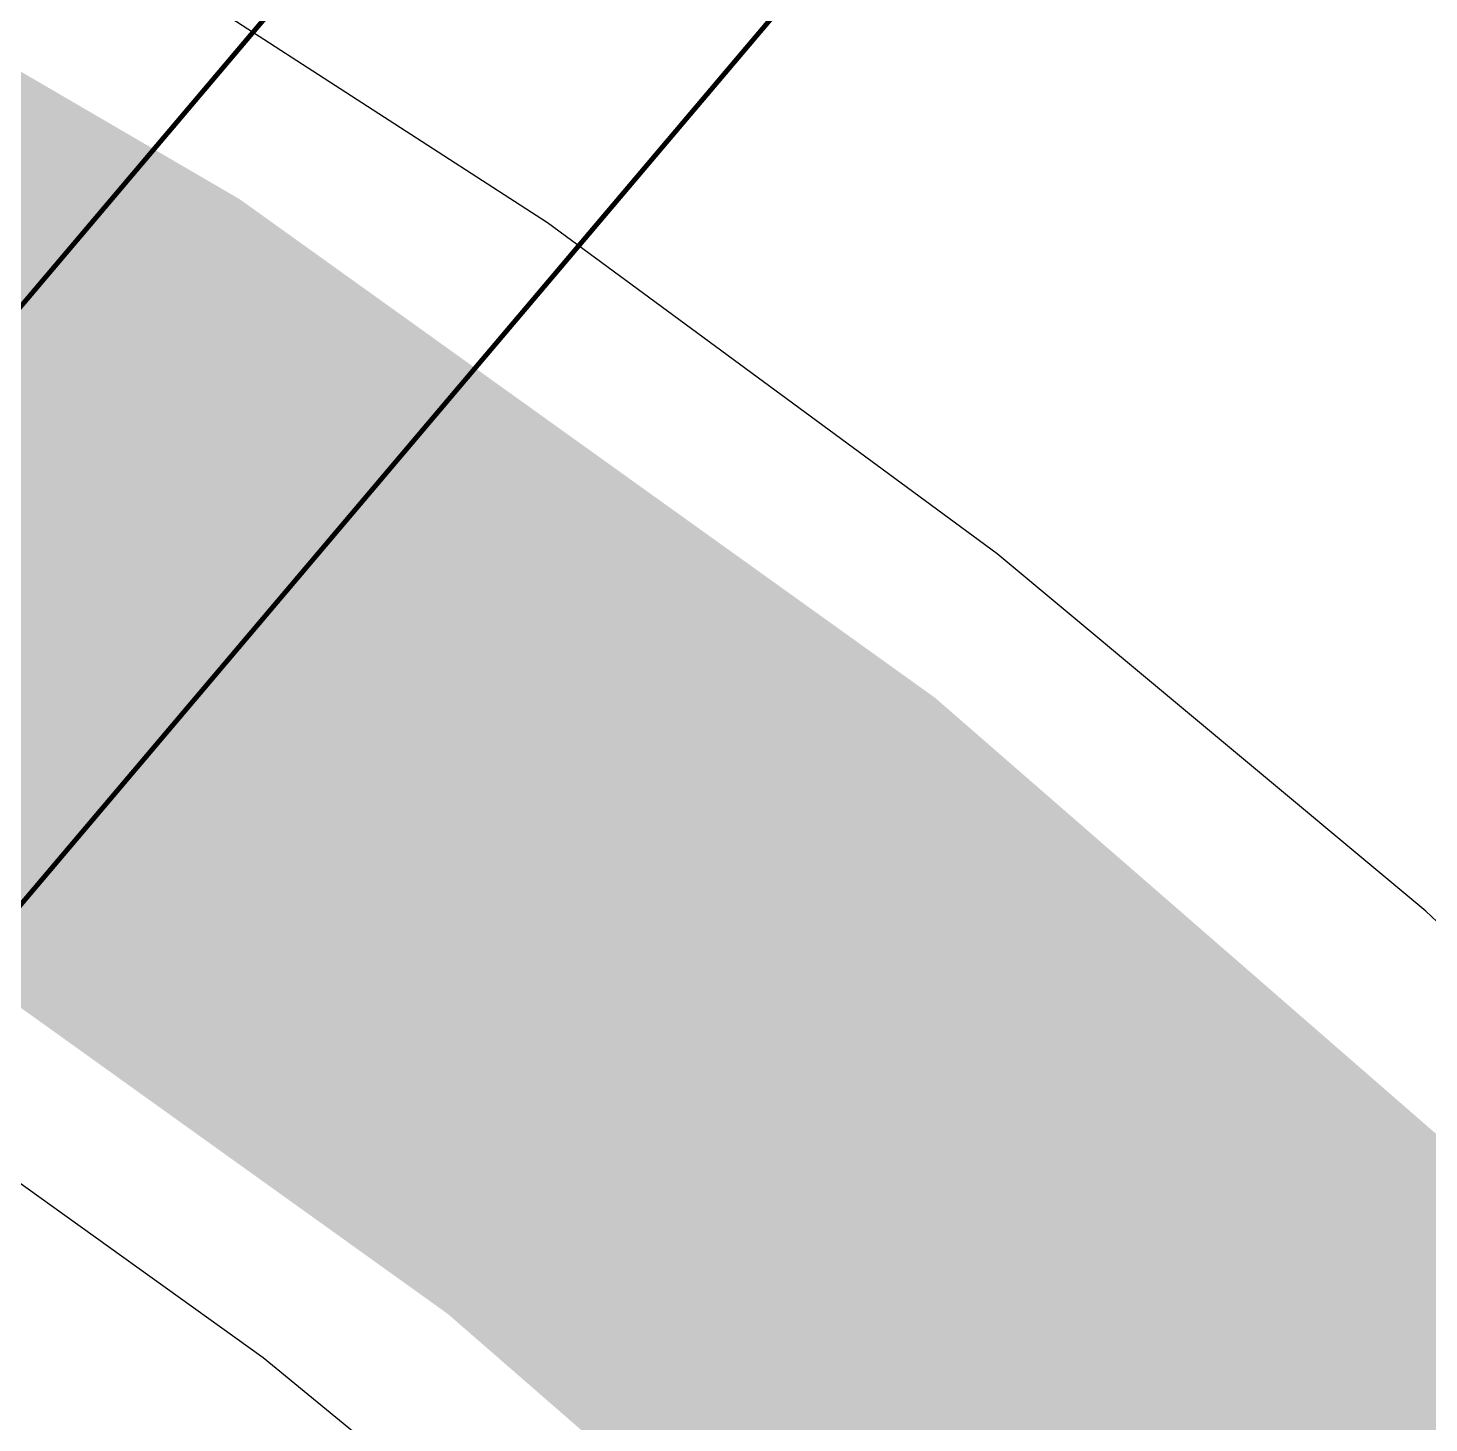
# Model space of a CAD drawing. Header units: inches. Extents: x -18 to 217, y -14 to 159.
# Drawn here: x 48.048 to 51.673, y 36.121 to 39.729 of the extents above; entities that cross this region are included whole.
import ezdxf

# ---------------------------------------------------------------- set-up
doc = ezdxf.new("R2010")
doc.units = ezdxf.units.IN
for name, color, linetype in [('Dimension', 6, 'Continuous'), ('Fabrication', 76, 'Continuous'), ('Top Layer', 1, 'Continuous')]:
    doc.layers.add(name, color=color, linetype=linetype)

msp = doc.modelspace()

# ---------------------------------------------------------------- linework, layer by layer
at = {"layer": 'Dimension', "const_width": 0.254}
for points in [[(58.31, 19.467, 1), (13.31, 19.467, 1)], [(54.5603, 19.4669, 1), (17.0603, 19.4669, 1)]]:
    msp.add_lwpolyline(points, format="xyb", close=True, dxfattribs=at)
at = {"layer": 'Fabrication', "const_width": 0.0127}
msp.add_lwpolyline([(51.6636, 41.7518, -1.086164), (58.006, 35.4096)], format="xyb", dxfattribs=at)
msp.add_lwpolyline([(51.6636, 41.7518, -1.086164), (58.006, 35.4096)], format="xyb", dxfattribs=at)
for points in [[(47.3909, 38.2552), (50.9006, 42.3982)], [(47.3909, 38.2552), (50.9006, 42.3982)], [(47.5856, 36.9379), (51.6636, 41.7518)], [(47.5856, 36.9379), (51.6636, 41.7518)], [(47.5856, 36.9379), (51.6636, 41.7518)], [(47.5856, 36.9379), (51.6636, 41.7518)]]:
    msp.add_lwpolyline(points, dxfattribs=at)
at = {"layer": 'Top Layer'}
for p, q in [((49.3921, 39.2254), (48.1793, 40.0095)), ((50.5553, 38.3695), (49.3921, 39.2254)), ((51.6647, 37.4449), (50.5553, 38.3695)), ((52.7163, 36.455), (51.6647, 37.4449)), ((47.5342, 37.0949), (48.6567, 36.2906)), ((48.6567, 36.2906), (49.6912, 35.4416))]:
    msp.add_line(p, q, dxfattribs=at)
at = {"layer": 'Top Layer', "const_width": 2.032}
msp.add_lwpolyline([(23.9597, 38.6755, -0.53877), (58.0622, 22.8854)], format="xyb", dxfattribs=at)

doc.saveas('drawing.dxf')
